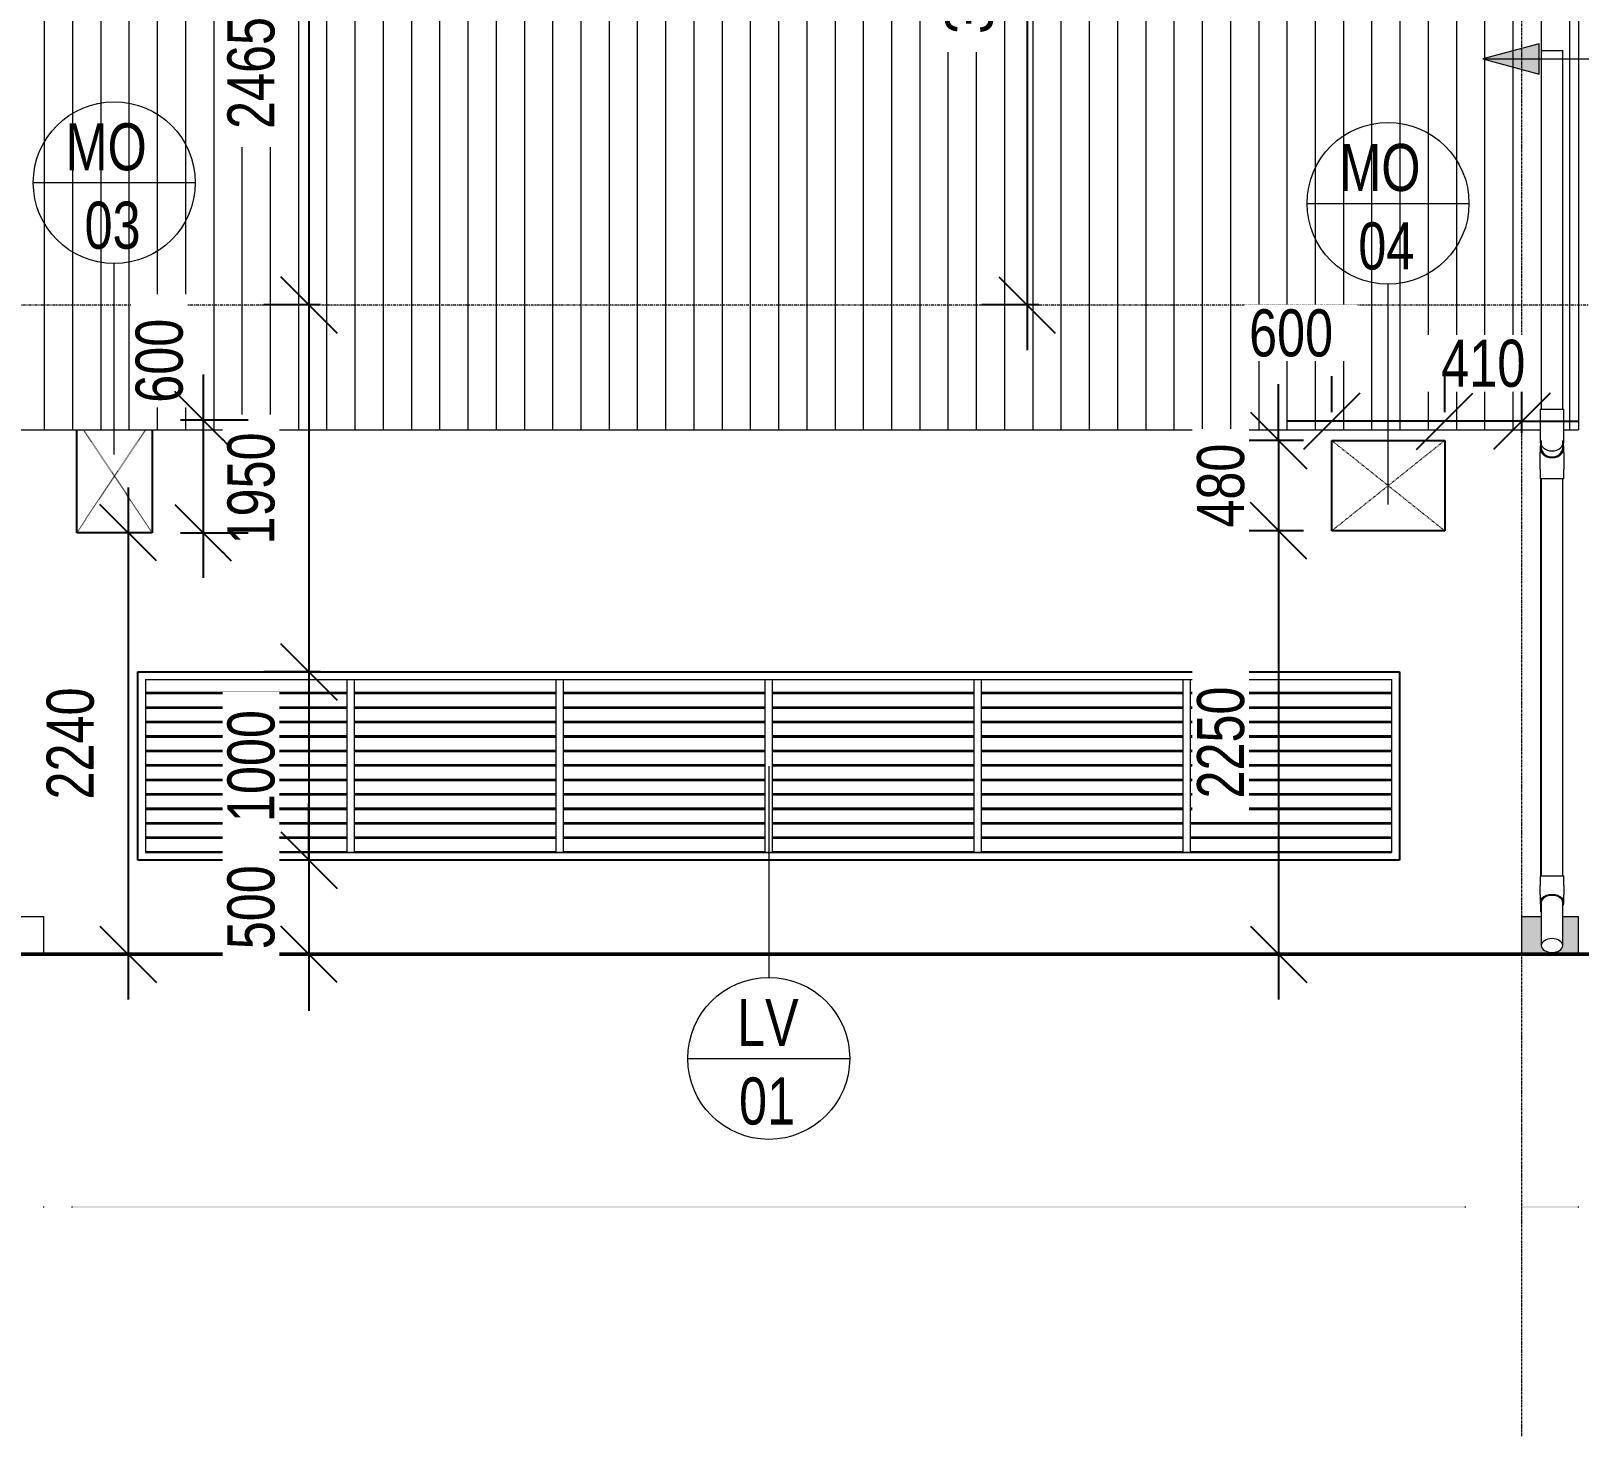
# Model space of a CAD drawing. Header units: millimetres. Extents: x -29259 to 87313, y -139821 to 46728.
# Drawn here: x 40130 to 48352, y -120273 to -112807 of the extents above; entities that cross this region are included whole.
import ezdxf

# ---------------------------------------------------------------- set-up
doc = ezdxf.new("R2010")
doc.units = ezdxf.units.MM
for name, pattern in [('Centre', [31.75, 6.35, -4.7625, 15.875, -4.7625]), ('Dash', [6.35, 3.175, -3.175]), ('Grid Line', [22.225, 12.7, -3.175, 3.175, -3.175])]:
    doc.linetypes.add(name, pattern=pattern)
for name, color, linetype, lineweight in [('A-ANNO-DIMS', 211, 'Continuous', 9), ('A-DETL-PATH', 215, 'Continuous', 50), ('A-FLOR-LEVL', 51, 'Continuous', 9), ('A-GLAZ', 151, 'Continuous', 9), ('A-GLAZ-HDLN', 1, 'Dash', 18), ('A-GLAZ-IDEN', 152, 'Continuous', 9), ('A-ROOF', 132, 'Continuous', 9), ('A-ROOF-PATT', 132, 'Continuous', 9), ('A-WALL', 113, 'Continuous', 18), ('G-ANNO-TEXT', 231, 'Continuous', 9), ('P-PIPE', 3, 'Continuous', 9), ('S-BEAM', 12, 'Continuous', 9), ('S-COLS', 52, 'Continuous', 18), ('S-GRID', 8, 'Continuous', 9)]:
    doc.layers.add(name, color=color, linetype=linetype, lineweight=lineweight)
doc.styles.add('Century Gothic_1', font='GOTHIC.TTF', dxfattribs={"width": 0.8, "height": 250})
doc.styles.add('Century Gothic_2', font='GOTHIC.TTF', dxfattribs={"width": 0.8, "height": 300})
doc.dimstyles.new('Diagonal_-_2_5mm_Century_Gothic', dxfattribs={"dimscale": 304.8, "dimtxt": 261.042067, "dimasz": 0.984252, "dimexe": 0.787402, "dimexo": 0.492126, "dimgap": 0.574147, "dimtad": 1, "dimdec": 0, "dimzin": 0, "dimdsep": 46, "dimtxsty": 'Century Gothic_1', "dimblk1": 'OBLIQUE', "dimblk2": 'OBLIQUE', "dimsah": 1, "dimcen": 0.09, "dimdle": 0.787402, "dimazin": 0, "dimtfac": 1, "dimtdec": 4, "dimtix": 1, "dimtmove": 0, "dimatfit": 3, "dimfxl": 1, "dimtvp": 1, "dimtfill": 1, "dimtolj": 1, "dimtzin": 0, "dimarcsym": 2})
doc.dimstyles.new('Diagonal_-_2_5mm_Century_Gothic_2', dxfattribs={"dimscale": 304.8, "dimtxt": 261.042067, "dimasz": 0.984252, "dimexe": 0.787402, "dimexo": 0.492126, "dimgap": 0.574147, "dimtad": 1, "dimdec": 0, "dimzin": 0, "dimdsep": 46, "dimtxsty": 'Century Gothic_1', "dimblk1": 'OBLIQUE', "dimblk2": 'OBLIQUE', "dimsah": 1, "dimcen": 0.09, "dimdle": 0.787402, "dimazin": 0, "dimtfac": 1, "dimtdec": 4, "dimtix": 1, "dimtmove": 2, "dimatfit": 3, "dimfxl": 1, "dimtvp": 1, "dimtfill": 1, "dimtolj": 1, "dimtzin": 0, "dimarcsym": 2})

# ---------------------------------------------------------------- blocks, each defined once
blk = doc.blocks.new('B Column - 607738-SOUTH FACADE')
at = {"layer": 'S-COLS', "color": 250, "lineweight": 9}
for p, q in [((14100, 2709.1), (14100, 2712.5)), ((14100, 417.5), (14100, 2525.4)), ((14100, 241), (14100, 263.3)), ((14102.8, 241), (14100, 241))]:
    blk.add_line(p, q, dxfattribs=at)
blk = doc.blocks.new('Roaster Building_ST_RVT2022_detached_rvt-2-SOUTH FACADE')
at = {"layer": 'S-COLS', "color": 250, "lineweight": 9}
for p, q in [((5850, 200), (6150, 200)), ((6150, 0), (6150, 200)), ((14000, 200), (14102.8, 200)), ((14000, 0), (14000, 200)), ((14217.1, 200), (14300, 200)), ((14300, 0), (14300, 200)), ((6150, -1345.6), (6150, -1340)), ((6300, -1345.6), (6300, -1340)), ((13700, -1345.6), (13700, -1340)), ((14000, -1345.6), (14000, -1340)), ((14300, -1345.6), (14300, -1340))]:
    blk.add_line(p, q, dxfattribs=at)
blk.add_blockref('B Column - 607738-SOUTH FACADE', (0, 0), dxfattribs=at)
blk = doc.blocks.new('B Column - 607738-V43-SOUTH FACADE')
at = {"layer": 'S-COLS'}
h = blk.add_hatch(color=90, dxfattribs=at)
h.paths.add_polyline_path([(14102.8, 225), (14102.8, 258.8), (14100, 262), (14100, 225)])
h.paths.add_polyline_path([(14102.8, 417.5), (14102.8, 2525.4), (14100, 2525.4), (14100, 417.5)])
h.paths.add_polyline_path([(14100, 2709.1), (14100.8, 2710.8), (14100, 2712.5)])
at = {"layer": 'S-COLS', "color": 254}
for p, q in [((14100, 2709.1), (14100, 2712.5)), ((14100, 417.5), (14100, 2525.4)), ((14100, 225), (14100, 263.3)), ((14102.8, 225), (14100, 225))]:
    blk.add_line(p, q, dxfattribs=at)
blk = doc.blocks.new('Roaster Building_ST_RVT2022 _SST__rvt-2-SOUTH FACADE')
at = {"layer": 'S-BEAM', "lineweight": 5}
blk.add_hatch(color=10, dxfattribs=at).paths.add_polyline_path([(13497.1, -1345.6), (13700, -1345.6), (13700, -1340), (6300, -1340), (6300, -1345.6), (13258, -1345.6)])
at = {"layer": 'S-COLS', "lineweight": 5}
h = blk.add_hatch(color=10, dxfattribs=at)
h.paths.add_polyline_path([(14000, -1345.6), (14300, -1345.6), (14300, -1340), (14000, -1340)])
h.paths.add_polyline_path([(14000, 0), (14300, 0), (14300, 200), (14217.1, 200), (14217.1, 46.2), (14215.2, 36.7), (14209.5, 27.8), (14200.4, 20.2), (14188.6, 14.4), (14174.8, 10.7), (14160, 9.5), (14140.3, 12), (14131.4, 14.4), (14119.6, 20.2), (14110.5, 27.8), (14104.8, 36.7), (14102.8, 46.2), (14102.8, 200), (14000, 200), (14000, 12)])
at = {"layer": 'S-COLS', "color": 254}
for p, q in [((14000, 200), (14102.8, 200)), ((14000, 0), (14000, 200)), ((14217.1, 200), (14300, 200)), ((14300, 0), (14300, 200)), ((14000, -1345.6), (14000, -1340)), ((14300, -1345.6), (14300, -1340))]:
    blk.add_line(p, q, dxfattribs=at)
at = {"layer": 'S-COLS', "color": 250, "lineweight": 9}
blk.add_line((13700, -1345.6), (13700, -1340), dxfattribs=at)
blk.add_blockref('B Column - 607738-V43-SOUTH FACADE', (0, 0), dxfattribs=at)
blk = doc.blocks.new('Roofs 1 - Roofs 1-615606-SOUTH FACADE')
at = {"layer": 'A-ROOF-PATT'}
h = blk.add_hatch(dxfattribs=at)
h.set_pattern_fill('FP_5', color=256, style=0, pattern_type=2)
h.set_pattern_definition([(90, (2.25, 5210.76), (-150, 9e-15), [])])
h.paths.add_polyline_path([(-300, 2786.2), (-63.3, 2786.2), (-63.5, 2896.2), (-57.1, 2896.2), (-57.1, 4802.3), (57.2, 4802.3), (57.2, 2896.2), (63.5, 2896.2), (63.3, 2786.2), (14096.7, 2786.2), (14096.5, 2896.2), (14102.8, 2896.2), (14102.8, 4802.3), (14217.1, 4802.3), (14217.1, 2896.2), (14223.5, 2896.2), (14223.3, 2786.2), (14300, 2786.2), (14300, 4974), (-300, 4974), (-300, 2878.2)])
at = {"layer": 'A-ROOF'}
for p, q in [((14300, 4974), (14300, 2786.2)), ((63.3, 2786.2), (14096.7, 2786.2)), ((14223.3, 2786.2), (14300, 2786.2))]:
    blk.add_line(p, q, dxfattribs=at)
blk = doc.blocks.new('M_Elbow - PVC - Sch 40 - Standard-772241-SOUTH FACADE')
at = {"layer": 'P-PIPE'}
for p, q in [((14096.5, 2896.2), (14096.5, 2843.8)), ((14096.5, 2896.2), (14160, 2896.2)), ((14160, 2896.2), (14223.5, 2896.2)), ((14223.5, 2843.8), (14223.5, 2896.2)), ((14096.5, 2755.7), (14096.5, 2729.5)), ((14223.5, 2729.5), (14223.5, 2755.7))]:
    blk.add_line(p, q, dxfattribs=at)
at = {"layer": 'P-PIPE', "flags": 128}
for points in [[(14096.5, 2843.8), (14096.5, 2839.7), (14096.5, 2835.6), (14096.5, 2831.6), (14096.5, 2827.6), (14096.5, 2823.6), (14096.5, 2819.6), (14096.5, 2815.7), (14096.5, 2811.8), (14096.5, 2807.9), (14096.5, 2804.2), (14096.5, 2800.4), (14096.5, 2796.8), (14096.5, 2793.2), (14096.5, 2789.7), (14096.5, 2786.3), (14096.5, 2783), (14096.5, 2779.8), (14096.5, 2776.7), (14096.5, 2773.7), (14096.5, 2770.8), (14096.5, 2768), (14096.5, 2765.4), (14096.5, 2762.8), (14096.5, 2760.4), (14096.5, 2758.2), (14096.5, 2756), (14096.5, 2755.7)], [(14223.5, 2755.7), (14223.5, 2757.8), (14223.5, 2760), (14223.5, 2762.4), (14223.5, 2764.9), (14223.5, 2767.5), (14223.5, 2770.3), (14223.5, 2773.2), (14223.5, 2776.1), (14223.5, 2779.2), (14223.5, 2782.4), (14223.5, 2785.7), (14223.5, 2789.1), (14223.5, 2792.6), (14223.5, 2796.1), (14223.5, 2799.8), (14223.5, 2803.5), (14223.5, 2807.3), (14223.5, 2811.1), (14223.5, 2815), (14223.5, 2818.9), (14223.5, 2822.8), (14223.5, 2826.8), (14223.5, 2830.9), (14223.5, 2834.9), (14223.5, 2839), (14223.5, 2843), (14223.5, 2843.8)]]:
    blk.add_lwpolyline(points, dxfattribs=at)
at = {"layer": 'P-PIPE'}
for start_param, end_param in [(3.141593, 4.712389), (4.712389, 6.283185)]:
    blk.add_ellipse((14160, 2729.5), major_axis=(63.5, 0), ratio=0.866025, start_param=start_param, end_param=end_param, dxfattribs=at)
blk = doc.blocks.new('M_Elbow - PVC - Sch 40 - Standard-V31-SOUTH FACADE')
at = {"layer": 'P-PIPE'}
for p, q in [((14096.5, 2692.1), (14096.5, 2665.9)), ((14223.5, 2665.9), (14223.5, 2692.1)), ((14096.5, 2577.8), (14096.5, 2525.4)), ((14223.5, 2525.4), (14223.5, 2577.8)), ((14160, 2525.4), (14096.5, 2525.4)), ((14223.5, 2525.4), (14160, 2525.4))]:
    blk.add_line(p, q, dxfattribs=at)
at = {"layer": 'P-PIPE', "flags": 128}
for points in [[(14096.5, 2577.8), (14096.5, 2581.8), (14096.5, 2585.9), (14096.5, 2589.9), (14096.5, 2594), (14096.5, 2598), (14096.5, 2601.9), (14096.5, 2605.9), (14096.5, 2609.8), (14096.5, 2613.6), (14096.5, 2617.4), (14096.5, 2621.1), (14096.5, 2624.7), (14096.5, 2628.3), (14096.5, 2631.8), (14096.5, 2635.2), (14096.5, 2638.5), (14096.5, 2641.7), (14096.5, 2644.8), (14096.5, 2647.8), (14096.5, 2650.7), (14096.5, 2653.5), (14096.5, 2656.2), (14096.5, 2658.7), (14096.5, 2661.1), (14096.5, 2663.4), (14096.5, 2665.5), (14096.5, 2665.9)], [(14223.5, 2665.9), (14223.5, 2663.7), (14223.5, 2661.5), (14223.5, 2659.1), (14223.5, 2656.6), (14223.5, 2654), (14223.5, 2651.2), (14223.5, 2648.4), (14223.5, 2645.4), (14223.5, 2642.3), (14223.5, 2639.1), (14223.5, 2635.8), (14223.5, 2632.4), (14223.5, 2628.9), (14223.5, 2625.4), (14223.5, 2621.8), (14223.5, 2618), (14223.5, 2614.3), (14223.5, 2610.5), (14223.5, 2606.6), (14223.5, 2602.7), (14223.5, 2598.7), (14223.5, 2594.7), (14223.5, 2590.7), (14223.5, 2586.6), (14223.5, 2582.6), (14223.5, 2578.5), (14223.5, 2577.8)]]:
    blk.add_lwpolyline(points, dxfattribs=at)
at = {"layer": 'P-PIPE'}
for start_param, end_param in [(2.791384, 4.712389), (4.712389, 6.633394)]:
    blk.add_ellipse((14160, 2692.1), major_axis=(63.5, 0), ratio=0.866025, start_param=start_param, end_param=end_param, dxfattribs=at)
blk = doc.blocks.new('M_Elbow - PVC - Sch 40 - Standard-772258-SOUTH FACADE')
at = {"layer": 'P-PIPE'}
for p, q in [((14096.5, 417.5), (14096.5, 365.1)), ((14096.5, 417.5), (14160, 417.5)), ((14160, 417.5), (14223.5, 417.5)), ((14223.5, 365.1), (14223.5, 417.5)), ((14096.5, 316), (14096.5, 275.9)), ((14223.5, 275.9), (14223.5, 316))]:
    blk.add_line(p, q, dxfattribs=at)
at = {"layer": 'P-PIPE', "flags": 128}
for points in [[(14096.5, 316), (14096.5, 318.4), (14096.5, 320.9), (14096.5, 323.4), (14096.5, 326), (14096.5, 328.6), (14096.5, 331.3), (14096.5, 334.1), (14096.5, 336.9), (14096.5, 339.8), (14096.5, 342.7), (14096.5, 345.6), (14096.5, 348.6), (14096.5, 351.5), (14096.5, 354.6), (14096.5, 357.6), (14096.5, 360.6), (14096.5, 363.7), (14096.5, 365.1)], [(14223.5, 365.1), (14223.5, 362), (14223.5, 359), (14223.5, 355.9), (14223.5, 352.9), (14223.5, 349.9), (14223.5, 346.9), (14223.5, 344), (14223.5, 341.1), (14223.5, 338.2), (14223.5, 335.4), (14223.5, 332.6), (14223.5, 329.8), (14223.5, 327.2), (14223.5, 324.5), (14223.5, 322), (14223.5, 319.5), (14223.5, 317.1), (14223.5, 316)]]:
    blk.add_lwpolyline(points, dxfattribs=at)
at = {"layer": 'P-PIPE'}
for start_param, end_param in [(1.570796, 3.576157), (5.84862, 7.853982)]:
    blk.add_ellipse((14160, 275.9), major_axis=(63.5, 0), ratio=0.642788, start_param=start_param, end_param=end_param, dxfattribs=at)
blk = doc.blocks.new('LTTS_Louver_6700x1000 mm - LTTS_Louver_6700x1000 mm-980716-SOUTH FACADE')
at = {"layer": 'A-GLAZ'}
for p, q in [((6690, 1460), (6690, 540)), ((6690, 1460), (13310, 1460)), ((7760, 1460), (7800, 1460)), ((7760, 1460), (7760, 540)), ((7800, 540), (7800, 1460)), ((8870, 1460), (8910, 1460)), ((8870, 1460), (8870, 540)), ((8910, 540), (8910, 1460)), ((9980, 1460), (10020, 1460)), ((9980, 1460), (9980, 540)), ((10020, 540), (10020, 1460)), ((11090, 1460), (11130, 1460)), ((11090, 1460), (11090, 540)), ((11130, 540), (11130, 1460)), ((12200, 1460), (12240, 1460)), ((12200, 1460), (12200, 540)), ((12240, 540), (12240, 1460)), ((13310, 540), (13310, 1460)), ((7760, 1390.7), (6690, 1390.7)), ((7760, 1385.7), (6690, 1385.7)), ((7760, 1383.1), (6690, 1383.1)), ((8870, 1390.7), (7800, 1390.7)), ((8870, 1385.7), (7800, 1385.7)), ((8870, 1383.1), (7800, 1383.1)), ((9980, 1390.7), (8910, 1390.7)), ((9980, 1385.7), (8910, 1385.7)), ((9980, 1383.1), (8910, 1383.1)), ((11090, 1390.7), (10020, 1390.7)), ((11090, 1385.7), (10020, 1385.7)), ((11090, 1383.1), (10020, 1383.1)), ((12200, 1390.7), (11130, 1390.7)), ((12200, 1385.7), (11130, 1385.7)), ((12200, 1383.1), (11130, 1383.1)), ((13310, 1390.7), (12240, 1390.7)), ((13310, 1385.7), (12240, 1385.7)), ((13310, 1383.1), (12240, 1383.1)), ((7760, 1313.8), (6690, 1313.8)), ((7760, 1308.8), (6690, 1308.8)), ((7760, 1306.2), (6690, 1306.2)), ((7760, 1237), (6690, 1237)), ((8870, 1313.8), (7800, 1313.8)), ((8870, 1308.8), (7800, 1308.8)), ((8870, 1306.2), (7800, 1306.2)), ((8870, 1237), (7800, 1237)), ((9980, 1313.8), (8910, 1313.8)), ((9980, 1308.8), (8910, 1308.8)), ((9980, 1306.2), (8910, 1306.2)), ((9980, 1237), (8910, 1237)), ((11090, 1313.8), (10020, 1313.8)), ((11090, 1308.8), (10020, 1308.8)), ((11090, 1306.2), (10020, 1306.2)), ((11090, 1237), (10020, 1237)), ((12200, 1313.8), (11130, 1313.8)), ((12200, 1308.8), (11130, 1308.8)), ((12200, 1306.2), (11130, 1306.2)), ((12200, 1237), (11130, 1237)), ((13310, 1313.8), (12240, 1313.8)), ((13310, 1308.8), (12240, 1308.8)), ((13310, 1306.2), (12240, 1306.2)), ((13310, 1237), (12240, 1237)), ((7760, 1232), (6690, 1232)), ((7760, 1229.3), (6690, 1229.3)), ((7760, 1160.1), (6690, 1160.1)), ((7760, 1155.1), (6690, 1155.1)), ((7760, 1152.5), (6690, 1152.5)), ((8870, 1232), (7800, 1232)), ((8870, 1229.3), (7800, 1229.3)), ((8870, 1160.1), (7800, 1160.1)), ((8870, 1155.1), (7800, 1155.1)), ((8870, 1152.5), (7800, 1152.5)), ((9980, 1232), (8910, 1232)), ((9980, 1229.3), (8910, 1229.3)), ((9980, 1160.1), (8910, 1160.1)), ((9980, 1155.1), (8910, 1155.1)), ((9980, 1152.5), (8910, 1152.5)), ((11090, 1232), (10020, 1232)), ((11090, 1229.3), (10020, 1229.3)), ((11090, 1160.1), (10020, 1160.1)), ((11090, 1155.1), (10020, 1155.1)), ((11090, 1152.5), (10020, 1152.5)), ((12200, 1232), (11130, 1232)), ((12200, 1229.3), (11130, 1229.3)), ((12200, 1160.1), (11130, 1160.1)), ((12200, 1155.1), (11130, 1155.1)), ((12200, 1152.5), (11130, 1152.5)), ((13310, 1232), (12240, 1232)), ((13310, 1229.3), (12240, 1229.3)), ((13310, 1160.1), (12240, 1160.1)), ((13310, 1155.1), (12240, 1155.1)), ((13310, 1152.5), (12240, 1152.5)), ((7760, 1083.2), (6690, 1083.2)), ((7760, 1078.2), (6690, 1078.2)), ((7760, 1075.6), (6690, 1075.6)), ((8870, 1083.2), (7800, 1083.2)), ((8870, 1078.2), (7800, 1078.2)), ((8870, 1075.6), (7800, 1075.6)), ((9980, 1083.2), (8910, 1083.2)), ((9980, 1078.2), (8910, 1078.2)), ((9980, 1075.6), (8910, 1075.6)), ((11090, 1083.2), (10020, 1083.2)), ((11090, 1078.2), (10020, 1078.2)), ((11090, 1075.6), (10020, 1075.6)), ((12200, 1083.2), (11130, 1083.2)), ((12200, 1078.2), (11130, 1078.2)), ((12200, 1075.6), (11130, 1075.6)), ((13310, 1083.2), (12240, 1083.2)), ((13310, 1078.2), (12240, 1078.2)), ((13310, 1075.6), (12240, 1075.6)), ((7760, 1006.3), (6690, 1006.3)), ((7760, 1001.3), (6690, 1001.3)), ((7760, 998.7), (6690, 998.7)), ((8870, 1006.3), (7800, 1006.3)), ((8870, 1001.3), (7800, 1001.3)), ((8870, 998.7), (7800, 998.7)), ((9980, 1006.3), (8910, 1006.3)), ((9980, 1001.3), (8910, 1001.3)), ((9980, 998.7), (8910, 998.7)), ((11090, 1006.3), (10020, 1006.3)), ((11090, 1001.3), (10020, 1001.3)), ((11090, 998.7), (10020, 998.7)), ((12200, 1006.3), (11130, 1006.3)), ((12200, 1001.3), (11130, 1001.3)), ((12200, 998.7), (11130, 998.7)), ((13310, 1006.3), (12240, 1006.3)), ((13310, 1001.3), (12240, 1001.3)), ((13310, 998.7), (12240, 998.7)), ((7760, 929.4), (6690, 929.4)), ((7760, 924.4), (6690, 924.4)), ((7760, 921.8), (6690, 921.8)), ((8870, 929.4), (7800, 929.4)), ((8870, 924.4), (7800, 924.4)), ((8870, 921.8), (7800, 921.8)), ((9980, 929.4), (8910, 929.4)), ((9980, 924.4), (8910, 924.4)), ((9980, 921.8), (8910, 921.8)), ((11090, 929.4), (10020, 929.4)), ((11090, 924.4), (10020, 924.4)), ((11090, 921.8), (10020, 921.8)), ((12200, 929.4), (11130, 929.4)), ((12200, 924.4), (11130, 924.4)), ((12200, 921.8), (11130, 921.8)), ((13310, 929.4), (12240, 929.4)), ((13310, 924.4), (12240, 924.4)), ((13310, 921.8), (12240, 921.8)), ((7760, 852.5), (6690, 852.5)), ((7760, 847.5), (6690, 847.5)), ((7760, 844.9), (6690, 844.9)), ((8870, 852.5), (7800, 852.5)), ((8870, 847.5), (7800, 847.5)), ((8870, 844.9), (7800, 844.9)), ((9980, 852.5), (8910, 852.5)), ((9980, 847.5), (8910, 847.5)), ((9980, 844.9), (8910, 844.9)), ((11090, 852.5), (10020, 852.5)), ((11090, 847.5), (10020, 847.5)), ((11090, 844.9), (10020, 844.9)), ((12200, 852.5), (11130, 852.5)), ((12200, 847.5), (11130, 847.5)), ((12200, 844.9), (11130, 844.9)), ((13310, 852.5), (12240, 852.5)), ((13310, 847.5), (12240, 847.5)), ((13310, 844.9), (12240, 844.9)), ((7760, 775.7), (6690, 775.7)), ((7760, 770.7), (6690, 770.7)), ((7760, 768), (6690, 768)), ((8870, 775.7), (7800, 775.7)), ((8870, 770.7), (7800, 770.7)), ((8870, 768), (7800, 768)), ((9980, 775.7), (8910, 775.7)), ((9980, 770.7), (8910, 770.7)), ((9980, 768), (8910, 768)), ((11090, 775.7), (10020, 775.7)), ((11090, 770.7), (10020, 770.7)), ((11090, 768), (10020, 768)), ((12200, 775.7), (11130, 775.7)), ((12200, 770.7), (11130, 770.7)), ((12200, 768), (11130, 768)), ((13310, 775.7), (12240, 775.7)), ((13310, 770.7), (12240, 770.7)), ((13310, 768), (12240, 768)), ((7760, 698.8), (6690, 698.8)), ((7760, 693.8), (6690, 693.8)), ((7760, 691.2), (6690, 691.2)), ((8870, 698.8), (7800, 698.8)), ((8870, 693.8), (7800, 693.8)), ((8870, 691.2), (7800, 691.2)), ((9980, 698.8), (8910, 698.8)), ((9980, 693.8), (8910, 693.8)), ((9980, 691.2), (8910, 691.2)), ((11090, 698.8), (10020, 698.8)), ((11090, 693.8), (10020, 693.8)), ((11090, 691.2), (10020, 691.2)), ((12200, 698.8), (11130, 698.8)), ((12200, 693.8), (11130, 693.8)), ((12200, 691.2), (11130, 691.2)), ((13310, 698.8), (12240, 698.8)), ((13310, 693.8), (12240, 693.8)), ((13310, 691.2), (12240, 691.2)), ((7760, 621.9), (6690, 621.9)), ((7760, 616.9), (6690, 616.9)), ((7760, 614.3), (6690, 614.3)), ((8870, 621.9), (7800, 621.9)), ((8870, 616.9), (7800, 616.9)), ((8870, 614.3), (7800, 614.3)), ((9980, 621.9), (8910, 621.9)), ((9980, 616.9), (8910, 616.9)), ((9980, 614.3), (8910, 614.3)), ((11090, 621.9), (10020, 621.9)), ((11090, 616.9), (10020, 616.9)), ((11090, 614.3), (10020, 614.3)), ((12200, 621.9), (11130, 621.9)), ((12200, 616.9), (11130, 616.9)), ((12200, 614.3), (11130, 614.3)), ((13310, 621.9), (12240, 621.9)), ((13310, 616.9), (12240, 616.9)), ((13310, 614.3), (12240, 614.3)), ((7760, 545), (6690, 545)), ((6690, 540), (13310, 540)), ((7800, 540), (7760, 540)), ((8870, 545), (7800, 545)), ((8910, 540), (8870, 540)), ((9980, 545), (8910, 545)), ((10020, 540), (9980, 540)), ((11090, 545), (10020, 545)), ((11130, 540), (11090, 540)), ((12200, 545), (11130, 545)), ((12240, 540), (12200, 540)), ((13310, 545), (12240, 545))]:
    blk.add_line(p, q, dxfattribs=at)
blk = doc.blocks.new('MECH CUTOUT - MECH WALL CUTOUT SIZE 600 X 400-890453-SOUTH FACADE')
at = {"layer": 'A-GLAZ-HDLN'}
for p, q in [((6689.1, 2786.2), (6325, 2240)), ((6360.9, 2786.2), (6725, 2240))]:
    blk.add_line(p, q, dxfattribs=at)
blk = doc.blocks.new('MECH CUTOUT - MECH WALL CUTOUT SIZE 600 X 480-891557-SOUTH FACADE')
at = {"layer": 'A-GLAZ-HDLN'}
for p, q in [((12990, 2730), (13590, 2250)), ((13590, 2730), (12990, 2250))]:
    blk.add_line(p, q, dxfattribs=at)
blk = doc.blocks.new('_Oblique')
at = {"color": 0, "linetype": 'ByBlock', "lineweight": -2}
blk.add_line((-0.5, -0.5), (0.5, 0.5), dxfattribs=at)
blk = doc.blocks.new('*D1168')
at = {"layer": 'A-ANNO-DIMS', "color": 0, "lineweight": -2, "transparency": 16777216}
for p, q in [((41606.5, -111558.4), (41606.5, -114503.4)), ((41668.6, -111798.4), (41366.5, -111798.4)), ((41668.6, -114263.4), (41366.5, -114263.4))]:
    blk.add_line(p, q, dxfattribs=at)
at = {"layer": 'Defpoints', "color": 0, "transparency": 16777216}
for p in [(41818.6, -111798.4), (41606.5, -114263.4), (41818.6, -114263.4)]:
    blk.add_point(p, dxfattribs=at)
at = {"layer": 'A-ANNO-DIMS', "color": 0, "lineweight": -2, "transparency": 16777216, "xscale": 299.9999999999999, "yscale": 299.9999999999999, "zscale": 299.9999999999999}
for p, rotation in [((41606.5, -111798.4), 90), ((41606.5, -114263.4), 270)]:
    blk.add_blockref('_Oblique', p, dxfattribs=dict(at, rotation=rotation))
at = {"layer": 'A-ANNO-DIMS', "color": 0, "transparency": 16777216, "insert": (41300.2, -113030.9), "char_height": 250, "width": 735.89, "attachment_point": 5, "rotation": 90, "style": 'Century Gothic_1', "bg_fill": 3, "box_fill_scale": 1.1, "bg_fill_color": 256, "bg_fill_true_color": 13158600, "bg_fill_transparency": 0}
blk.add_mtext('\\A1;2465', dxfattribs=at)
blk = doc.blocks.new('*D1169')
at = {"layer": 'A-ANNO-DIMS', "color": 0, "lineweight": -2, "transparency": 16777216}
for p, q in [((41606.5, -114023.4), (41606.5, -116453.4)), ((41668.6, -114263.4), (41366.5, -114263.4)), ((41668.6, -116213.4), (41366.5, -116213.4))]:
    blk.add_line(p, q, dxfattribs=at)
at = {"layer": 'Defpoints', "color": 0, "transparency": 16777216}
for p in [(41818.6, -114263.4), (41606.5, -116213.4), (41818.6, -116213.4)]:
    blk.add_point(p, dxfattribs=at)
at = {"layer": 'A-ANNO-DIMS', "color": 0, "lineweight": -2, "transparency": 16777216, "xscale": 299.9999999999999, "yscale": 299.9999999999999, "zscale": 299.9999999999999}
for p, rotation in [((41606.5, -114263.4), 90), ((41606.5, -116213.4), 270)]:
    blk.add_blockref('_Oblique', p, dxfattribs=dict(at, rotation=rotation))
at = {"layer": 'A-ANNO-DIMS', "color": 0, "transparency": 16777216, "insert": (41300.2, -115238.4), "char_height": 250, "width": 735.89, "attachment_point": 5, "rotation": 90, "style": 'Century Gothic_1', "bg_fill": 3, "box_fill_scale": 1.1, "bg_fill_color": 256, "bg_fill_true_color": 13158600, "bg_fill_transparency": 0}
blk.add_mtext('\\A1;1950', dxfattribs=at)
blk = doc.blocks.new('*D1170')
at = {"layer": 'A-ANNO-DIMS', "color": 0, "lineweight": -2, "transparency": 16777216}
for p, q in [((41606.5, -115973.4), (41606.5, -117453.4)), ((41668.6, -116213.4), (41366.5, -116213.4)), ((41668.6, -117213.4), (41366.5, -117213.4))]:
    blk.add_line(p, q, dxfattribs=at)
at = {"layer": 'Defpoints', "color": 0, "transparency": 16777216}
for p in [(41818.6, -116213.4), (41606.5, -117213.4), (41818.6, -117213.4)]:
    blk.add_point(p, dxfattribs=at)
at = {"layer": 'A-ANNO-DIMS', "color": 0, "lineweight": -2, "transparency": 16777216, "xscale": 299.9999999999999, "yscale": 299.9999999999999, "zscale": 299.9999999999999}
for p, rotation in [((41606.5, -116213.4), 90), ((41606.5, -117213.4), 270)]:
    blk.add_blockref('_Oblique', p, dxfattribs=dict(at, rotation=rotation))
at = {"layer": 'A-ANNO-DIMS', "color": 0, "transparency": 16777216, "insert": (41300.2, -116713.4), "char_height": 250, "width": 735.89, "attachment_point": 5, "rotation": 90, "style": 'Century Gothic_1', "bg_fill": 3, "box_fill_scale": 1.1, "bg_fill_color": 256, "bg_fill_true_color": 13158600, "bg_fill_transparency": 0}
blk.add_mtext('\\A1;1000', dxfattribs=at)
blk = doc.blocks.new('*D1171')
at = {"layer": 'A-ANNO-DIMS', "color": 0, "lineweight": -2, "transparency": 16777216}
for p, q in [((41606.5, -117213.4), (41606.5, -116913.4)), ((41668.6, -117213.4), (41366.5, -117213.4)), ((41606.5, -117213.4), (41606.5, -117713.4)), ((41668.6, -117713.4), (41366.5, -117713.4)), ((41606.5, -117713.4), (41606.5, -118013.4))]:
    blk.add_line(p, q, dxfattribs=at)
at = {"layer": 'Defpoints', "color": 0, "transparency": 16777216}
for p in [(41818.6, -117213.4), (41606.5, -117713.4), (41818.6, -117713.4)]:
    blk.add_point(p, dxfattribs=at)
at = {"layer": 'A-ANNO-DIMS', "color": 0, "lineweight": -2, "transparency": 16777216, "xscale": 299.9999999999999, "yscale": 299.9999999999999, "zscale": 299.9999999999999}
for p, rotation in [((41606.5, -117213.4), 270), ((41606.5, -117713.4), 90)]:
    blk.add_blockref('_Oblique', p, dxfattribs=dict(at, rotation=rotation))
at = {"layer": 'A-ANNO-DIMS', "color": 0, "transparency": 16777216, "insert": (41300.2, -117463.4), "char_height": 250, "width": 551.918, "attachment_point": 5, "rotation": 90, "style": 'Century Gothic_1', "bg_fill": 3, "box_fill_scale": 1.1, "bg_fill_color": 256, "bg_fill_true_color": 13158600, "bg_fill_transparency": 0}
blk.add_mtext('\\A1;500', dxfattribs=at)
blk = doc.blocks.new('*D1177')
at = {"layer": 'A-ANNO-DIMS', "color": 0, "lineweight": -2, "transparency": 16777216}
for p, q in [((40646.5, -115233.4), (40646.5, -117953.4)), ((40708.6, -115473.4), (40406.5, -115473.4)), ((40708.6, -117713.4), (40406.5, -117713.4))]:
    blk.add_line(p, q, dxfattribs=at)
at = {"layer": 'Defpoints', "color": 0, "transparency": 16777216}
for p in [(40858.6, -115473.4), (40646.5, -117713.4), (40858.6, -117713.4)]:
    blk.add_point(p, dxfattribs=at)
at = {"layer": 'A-ANNO-DIMS', "color": 0, "lineweight": -2, "transparency": 16777216, "xscale": 299.9999999999999, "yscale": 299.9999999999999, "zscale": 299.9999999999999}
for p, rotation in [((40646.5, -115473.4), 90), ((40646.5, -117713.4), 270)]:
    blk.add_blockref('_Oblique', p, dxfattribs=dict(at, rotation=rotation))
at = {"layer": 'A-ANNO-DIMS', "color": 0, "transparency": 16777216, "insert": (40340.2, -116593.4), "char_height": 250, "width": 735.89, "attachment_point": 5, "rotation": 90, "style": 'Century Gothic_1', "bg_fill": 3, "box_fill_scale": 1.1, "bg_fill_color": 256, "bg_fill_true_color": 13158600, "bg_fill_transparency": 0}
blk.add_mtext('\\A1;2240', dxfattribs=at)
blk = doc.blocks.new('*D1178')
at = {"layer": 'A-ANNO-DIMS', "color": 0, "lineweight": -2, "transparency": 16777216}
for p, q in [((41044, -114633.4), (41044, -115713.4)), ((40923.6, -114873.4), (41284, -114873.4)), ((40923.6, -115473.4), (41284, -115473.4))]:
    blk.add_line(p, q, dxfattribs=at)
at = {"layer": 'Defpoints', "color": 0, "transparency": 16777216}
for p in [(40773.6, -114873.4), (40773.6, -115473.4), (41044, -115473.4)]:
    blk.add_point(p, dxfattribs=at)
at = {"layer": 'A-ANNO-DIMS', "color": 0, "lineweight": -2, "transparency": 16777216, "xscale": 299.9999999999999, "yscale": 299.9999999999999, "zscale": 299.9999999999999, "rotation": 270}
blk.add_blockref('_Oblique', (41044, -115473.4), dxfattribs=at)
at = {"layer": 'A-ANNO-DIMS', "color": 0, "transparency": 16777216, "insert": (40685.9, -114783), "char_height": 250, "width": 551.918, "attachment_point": 1, "rotation": 90, "line_spacing_factor": 0.984502, "style": 'Century Gothic_1', "bg_fill": 3, "box_fill_scale": 1.1, "bg_fill_color": 256, "bg_fill_true_color": 13158600, "bg_fill_transparency": 0}
blk.add_mtext('\\A1;600', dxfattribs=at)
at = {"layer": 'A-ANNO-DIMS', "color": 0, "lineweight": -2, "transparency": 16777216, "xscale": 299.9999999999999, "yscale": 299.9999999999999, "zscale": 299.9999999999999, "rotation": 90}
blk.add_blockref('_Oblique', (41044, -114873.4), dxfattribs=at)
blk = doc.blocks.new('*D1179')
at = {"layer": 'A-ANNO-DIMS', "color": 0, "lineweight": -2, "transparency": 16777216}
for p, q in [((46756.5, -115223.4), (46756.5, -117953.4)), ((46888.6, -115463.4), (46516.5, -115463.4)), ((46818.7, -117713.4), (46516.5, -117713.4))]:
    blk.add_line(p, q, dxfattribs=at)
at = {"layer": 'Defpoints', "color": 0, "transparency": 16777216}
for p in [(47038.6, -115463.4), (46756.5, -117713.4), (46968.7, -117713.4)]:
    blk.add_point(p, dxfattribs=at)
at = {"layer": 'A-ANNO-DIMS', "color": 0, "lineweight": -2, "transparency": 16777216, "xscale": 299.9999999999999, "yscale": 299.9999999999999, "zscale": 299.9999999999999}
for p, rotation in [((46756.5, -115463.4), 90), ((46756.5, -117713.4), 270)]:
    blk.add_blockref('_Oblique', p, dxfattribs=dict(at, rotation=rotation))
at = {"layer": 'A-ANNO-DIMS', "color": 0, "transparency": 16777216, "insert": (46450.2, -116588.4), "char_height": 250, "width": 735.89, "attachment_point": 5, "rotation": 90, "style": 'Century Gothic_1', "bg_fill": 3, "box_fill_scale": 1.1, "bg_fill_color": 256, "bg_fill_true_color": 13158600, "bg_fill_transparency": 0}
blk.add_mtext('\\A1;2250', dxfattribs=at)
blk = doc.blocks.new('*D1180')
at = {"layer": 'A-ANNO-DIMS', "color": 0, "lineweight": -2, "transparency": 16777216}
for p, q in [((46756.5, -114983.4), (46756.5, -114683.4)), ((46888.6, -114983.4), (46516.5, -114983.4)), ((46756.5, -114983.4), (46756.5, -115463.4)), ((46888.6, -115463.4), (46516.5, -115463.4)), ((46756.5, -115463.4), (46756.5, -115763.4))]:
    blk.add_line(p, q, dxfattribs=at)
at = {"layer": 'Defpoints', "color": 0, "transparency": 16777216}
for p in [(47038.6, -114983.4), (46756.5, -115463.4), (47038.6, -115463.4)]:
    blk.add_point(p, dxfattribs=at)
at = {"layer": 'A-ANNO-DIMS', "color": 0, "lineweight": -2, "transparency": 16777216, "xscale": 299.9999999999999, "yscale": 299.9999999999999, "zscale": 299.9999999999999}
for p, rotation in [((46756.5, -114983.4), 270), ((46756.5, -115463.4), 90)]:
    blk.add_blockref('_Oblique', p, dxfattribs=dict(at, rotation=rotation))
at = {"layer": 'A-ANNO-DIMS', "color": 0, "transparency": 16777216, "insert": (46450.2, -115223.4), "char_height": 250, "width": 551.918, "attachment_point": 5, "rotation": 90, "style": 'Century Gothic_1', "bg_fill": 3, "box_fill_scale": 1.1, "bg_fill_color": 256, "bg_fill_true_color": 13158600, "bg_fill_transparency": 0}
blk.add_mtext('\\A1;480', dxfattribs=at)
blk = doc.blocks.new('*D1182')
at = {"layer": 'A-ANNO-DIMS', "color": 0, "lineweight": -2, "transparency": 16777216}
for p, q in [((47638.6, -114833.4), (47638.6, -114641.4)), ((48048.6, -114943.5), (48048.6, -114641.4)), ((47638.6, -114881.4), (47338.6, -114881.4)), ((48048.6, -114881.4), (47638.6, -114881.4)), ((48048.6, -114881.4), (48348.6, -114881.4))]:
    blk.add_line(p, q, dxfattribs=at)
at = {"layer": 'Defpoints', "color": 0, "transparency": 16777216}
for p in [(47638.6, -114881.4), (47638.6, -114983.4), (48048.6, -115093.5)]:
    blk.add_point(p, dxfattribs=at)
at = {"layer": 'A-ANNO-DIMS', "color": 0, "lineweight": -2, "transparency": 16777216, "xscale": 299.9999999999999, "yscale": 299.9999999999999, "zscale": 299.9999999999999}
blk.add_blockref('_Oblique', (47638.6, -114881.4), dxfattribs=at)
at = {"layer": 'A-ANNO-DIMS', "color": 0, "lineweight": -2, "transparency": 16777216, "xscale": 299.9999999999999, "yscale": 299.9999999999999, "zscale": 299.9999999999999, "rotation": 180}
blk.add_blockref('_Oblique', (48048.6, -114881.4), dxfattribs=at)
at = {"layer": 'A-ANNO-DIMS', "color": 0, "transparency": 16777216, "insert": (47843.6, -114575.1), "char_height": 250, "width": 551.918, "attachment_point": 5, "style": 'Century Gothic_1', "bg_fill": 3, "box_fill_scale": 1.1, "bg_fill_color": 256, "bg_fill_true_color": 13158600, "bg_fill_transparency": 0}
blk.add_mtext('\\A1;410', dxfattribs=at)
blk = doc.blocks.new('*D1183')
at = {"layer": 'A-ANNO-DIMS', "color": 0, "lineweight": -2, "transparency": 16777216}
for p, q in [((47038.6, -114833.4), (47038.6, -114641.4)), ((47638.6, -114833.4), (47638.6, -114641.4)), ((47878.6, -114881.4), (46798.6, -114881.4))]:
    blk.add_line(p, q, dxfattribs=at)
at = {"layer": 'Defpoints', "color": 0, "transparency": 16777216}
for p in [(47038.6, -114881.4), (47038.6, -114983.4), (47638.6, -114983.4)]:
    blk.add_point(p, dxfattribs=at)
at = {"layer": 'A-ANNO-DIMS', "color": 0, "lineweight": -2, "transparency": 16777216, "xscale": 299.9999999999999, "yscale": 299.9999999999999, "zscale": 299.9999999999999, "rotation": 180}
blk.add_blockref('_Oblique', (47038.6, -114881.4), dxfattribs=at)
at = {"layer": 'A-ANNO-DIMS', "color": 0, "lineweight": -2, "transparency": 16777216, "xscale": 299.9999999999999, "yscale": 299.9999999999999, "zscale": 299.9999999999999}
blk.add_blockref('_Oblique', (47638.6, -114881.4), dxfattribs=at)
at = {"layer": 'A-ANNO-DIMS', "color": 0, "transparency": 16777216, "insert": (46599.8, -114286.7), "char_height": 250, "width": 551.918, "attachment_point": 1, "line_spacing_factor": 0.984502, "style": 'Century Gothic_1', "bg_fill": 3, "box_fill_scale": 1.1, "bg_fill_color": 256, "bg_fill_true_color": 13158600, "bg_fill_transparency": 0}
blk.add_mtext('\\A1;600', dxfattribs=at)
blk = doc.blocks.new('LTTS_A1_WINDOW TAG - LTTS_A1_WINDOW TAG-803410-SOUTH FACADE')
at = {"layer": 'A-GLAZ-IDEN'}
blk.add_line((12859, 3990), (13719, 3990), dxfattribs=at)
blk.add_circle((13289, 3990), 430, dxfattribs=at)
blk = doc.blocks.new('*D1206')
at = {"layer": 'A-ANNO-DIMS', "color": 0, "lineweight": -2, "transparency": 16777216}
for p, q in [((45420.5, -110548.4), (45420.5, -114503.4)), ((44718.6, -110788.4), (45660.5, -110788.4)), ((45482.6, -114263.4), (45180.5, -114263.4))]:
    blk.add_line(p, q, dxfattribs=at)
at = {"layer": 'Defpoints', "color": 0, "transparency": 16777216}
for p in [(44568.6, -110788.4), (45420.5, -114263.4), (45632.6, -114263.4)]:
    blk.add_point(p, dxfattribs=at)
at = {"layer": 'A-ANNO-DIMS', "color": 0, "lineweight": -2, "transparency": 16777216, "xscale": 299.9999999999999, "yscale": 299.9999999999999, "zscale": 299.9999999999999}
for p, rotation in [((45420.5, -110788.4), 90), ((45420.5, -114263.4), 270)]:
    blk.add_blockref('_Oblique', p, dxfattribs=dict(at, rotation=rotation))
at = {"layer": 'A-ANNO-DIMS', "color": 0, "transparency": 16777216, "insert": (45114.2, -112525.9), "char_height": 250, "width": 735.89, "attachment_point": 5, "rotation": 90, "style": 'Century Gothic_1', "bg_fill": 3, "box_fill_scale": 1.1, "bg_fill_color": 256, "bg_fill_true_color": 13158600, "bg_fill_transparency": 0}
blk.add_mtext('\\A1;3475', dxfattribs=at)

msp = doc.modelspace()

# ---------------------------------------------------------------- hatches: boundary and pattern name
at = {"layer": 'G-ANNO-TEXT'}
msp.add_hatch(color=250, dxfattribs=at).paths.add_polyline_path([(47840.7, -112955.9), (48140.7, -113036.3), (48140.7, -112875.5)])

# ---------------------------------------------------------------- linework, layer by layer
at = {"layer": 'A-DETL-PATH'}
msp.add_line((29221.2, -117713.4), (55885, -117713.4), dxfattribs=at)
at = {"layer": 'A-FLOR-LEVL', "linetype": 'Centre'}
for p, q in [((28961.8, -114263.4), (55885, -114263.4)), ((28961.8, -117713.4), (55885, -117713.4))]:
    msp.add_line(p, q, dxfattribs=at)
at = {"layer": 'A-GLAZ-IDEN'}
for p, q in [((40572.5, -115057.8), (40572.5, -114043.4)), ((44048.6, -116713.4), (44048.6, -117836.8))]:
    msp.add_line(p, q, dxfattribs=at)
at = {"layer": 'A-WALL', "color": 7, "lineweight": 25}
for p, q in [((40373.6, -115473.4), (40373.6, -114927.2)), ((40773.6, -114927.2), (40773.6, -115473.4)), ((47038.6, -115463.4), (47038.6, -114983.4)), ((47038.6, -114983.4), (47638.6, -114983.4)), ((47638.6, -114983.4), (47638.6, -115463.4)), ((40773.6, -115473.4), (40373.6, -115473.4)), ((47638.6, -115463.4), (47038.6, -115463.4)), ((40698.6, -117213.4), (40698.6, -116213.4)), ((40698.6, -116213.4), (47398.6, -116213.4)), ((47398.6, -116213.4), (47398.6, -117213.4)), ((47398.6, -117213.4), (40698.6, -117213.4))]:
    msp.add_line(p, q, dxfattribs=at)
at = {"layer": 'G-ANNO-TEXT', "color": 250}
for p, q in [((48140.7, -112875.5), (47840.7, -112955.9)), ((48140.7, -113036.3), (48140.7, -112875.5)), ((47840.7, -112955.9), (48140.7, -113036.3)), ((47840.7, -112955.9), (55756.8, -112955.9))]:
    msp.add_line(p, q, dxfattribs=at)
at = {"layer": 'P-PIPE'}
for p, q in [((48151.4, -112911.1), (48151.4, -114817.2)), ((48151.4, -112911.1), (48265.7, -112911.1)), ((48265.7, -114817.2), (48265.7, -112911.1)), ((48151.4, -114983.9), (48151.4, -115021.3)), ((48265.7, -115021.3), (48265.7, -114983.9)), ((48151.4, -115188), (48151.4, -117295.9)), ((48265.7, -117295.9), (48265.7, -115188)), ((48151.4, -117437.5), (48151.4, -117667.2)), ((48265.7, -117667.2), (48265.7, -117437.5))]:
    msp.add_line(p, q, dxfattribs=at)
for centre, major_axis, ratio, start_param, end_param in [((48208.6, -115021.3), (57.2, 0), 0.866025, 3.141593, 4.712389), ((48208.6, -115021.3), (57.2, 0), 0.866025, 4.712389, 6.283185), ((48208.6, -117437.5), (57.2, 0), 0.642788, 1.570796, 3.141593), ((48208.6, -117437.5), (57.2, 0), 0.642788, 0, 1.570796), ((48208.6, -117667.2), (-57.2, 0), 0.642788, 4.712389, 6.283185), ((48208.6, -117667.2), (-57.2, 0), 0.642788, 3.141593, 4.712389), ((48208.6, -117667.2), (57.2, 0), 0.642788, 3.141593, 4.712389), ((48208.6, -117667.2), (-57.2, 0), 0.642788, 1.570796, 3.141593)]:
    msp.add_ellipse(centre, major_axis=major_axis, ratio=ratio, start_param=start_param, end_param=end_param, dxfattribs=at)
at = {"layer": 'S-GRID', "linetype": 'Grid Line'}
msp.add_line((48048.6, -120273.2), (48048.6, -98428.8), dxfattribs=at)

# ---------------------------------------------------------------- block references
at = {"color": 10, "lineweight": 5}
for name in ['Roaster Building_ST_RVT2022 _SST__rvt-2-SOUTH FACADE', 'Roaster Building_ST_RVT2022_detached_rvt-2-SOUTH FACADE']:
    msp.add_blockref(name, (34048.6, -117713.4), dxfattribs=at)
at = {"layer": 'A-GLAZ'}
for name in ['MECH CUTOUT - MECH WALL CUTOUT SIZE 600 X 400-890453-SOUTH FACADE', 'MECH CUTOUT - MECH WALL CUTOUT SIZE 600 X 480-891557-SOUTH FACADE', 'LTTS_Louver_6700x1000 mm - LTTS_Louver_6700x1000 mm-980716-SOUTH FACADE']:
    msp.add_blockref(name, (34048.6, -117713.4), dxfattribs=at)
at = {"layer": 'A-GLAZ-IDEN'}
for p in [(27283.6, -117603.4), (34048.6, -117713.4), (30759.6, -122256.8)]:
    msp.add_blockref('LTTS_A1_WINDOW TAG - LTTS_A1_WINDOW TAG-803410-SOUTH FACADE', p, dxfattribs=at)
at = {"layer": 'A-ROOF'}
msp.add_blockref('Roofs 1 - Roofs 1-615606-SOUTH FACADE', (34048.6, -117713.4), dxfattribs=at)
at = {"layer": 'P-PIPE'}
for name in ['M_Elbow - PVC - Sch 40 - Standard-772241-SOUTH FACADE', 'M_Elbow - PVC - Sch 40 - Standard-V31-SOUTH FACADE', 'M_Elbow - PVC - Sch 40 - Standard-772258-SOUTH FACADE']:
    msp.add_blockref(name, (34048.6, -117713.4), dxfattribs=at)

# ---------------------------------------------------------------- texts
at = {"layer": 'A-GLAZ-IDEN', "char_height": 250, "attachment_point": 1, "style": 'Century Gothic_2'}
for s, insert, width in [('MO', (40314.2, -113297.8), 609.282), ('MO', (47079.2, -113407.8), 609.282), ('03', (40414.8, -113714.6), 371.983), ('04', (47179.8, -113824.6), 371.983), ('LV', (43880.3, -117951.3), 391.223), ('01', (43890.8, -118368), 371.983)]:
    msp.add_mtext(s, dxfattribs=dict(at, insert=insert, width=width))

# ---------------------------------------------------------------- next in the draw order: dimensions: what is measured, and where the dimension line sits
at = {"layer": 'A-ANNO-DIMS'}
for base, p1, p2, override, picture, middle in [((45420.5, -114263.4), (44568.6, -110788.4), (45632.6, -114263.4), {"dimpost": '<>', "dimfxl": 3634.260392}, '*D1206', (45114.2, -112525.9)), ((41606.5, -114263.4), (41818.6, -111798.4), (41818.6, -114263.4), {"dimpost": '<>', "dimfxl": 2465}, '*D1168', (41300.2, -113030.9)), ((40646.5, -117713.4), (40858.6, -115473.4), (40858.6, -117713.4), {"dimpost": '<>', "dimfxl": 2240}, '*D1177', (40340.2, -116593.4)), ((46756.5, -117713.4), (47038.6, -115463.4), (46968.7, -117713.4), {"dimpost": '<>', "dimfxl": 2251.086073}, '*D1179', (46450.2, -116588.4))]:
    dim = msp.add_linear_dim(base=base, p1=p1, p2=p2, angle=90, dimstyle='Diagonal_-_2_5mm_Century_Gothic', override=override, dxfattribs=at)
    dim.commit()
    dim.dimension.update_dxf_attribs({"geometry": picture, "text_midpoint": middle})
dim = msp.add_linear_dim(base=(47638.6, -114881.4), p1=(48048.6, -115093.5), p2=(47638.6, -114983.4), dimstyle='Diagonal_-_2_5mm_Century_Gothic', override={"dimpost": '<>', "dimfxl": 424.534036}, dxfattribs=at)
dim.commit()
dim.dimension.update_dxf_attribs({"geometry": '*D1182', "text_midpoint": (47843.6, -114575.1)})

# ---------------------------------------------------------------- next in the draw order: dimensions: what is measured, and where the dimension line sits
for base, p1, p2, override, picture, middle in [((41606.5, -116213.4), (41818.6, -114263.4), (41818.6, -116213.4), {"dimpost": '<>', "dimfxl": 1950}, '*D1169', (41300.2, -115238.4)), ((46756.5, -115463.4), (47038.6, -114983.4), (47038.6, -115463.4), {"dimpost": '<>', "dimfxl": 480}, '*D1180', (46450.2, -115223.4))]:
    dim = msp.add_linear_dim(base=base, p1=p1, p2=p2, angle=90, dimstyle='Diagonal_-_2_5mm_Century_Gothic', override=override, dxfattribs=at)
    dim.commit()
    dim.dimension.update_dxf_attribs({"geometry": picture, "text_midpoint": middle})

# ---------------------------------------------------------------- next in the draw order: dimensions: what is measured, and where the dimension line sits
dim = msp.add_linear_dim(base=(41044, -115473.4), p1=(40773.6, -114873.4), p2=(40773.6, -115473.4), angle=90, dimstyle='Diagonal_-_2_5mm_Century_Gothic_2', override={"dimpost": '<>', "dimfxl": 600}, dxfattribs=at)
dim.commit()
dim.dimension.update_dxf_attribs({"geometry": '*D1178', "text_midpoint": (40852.6, -114507.1), "dimtype": 160, "text_rotation": 90})
dim = msp.add_linear_dim(base=(47038.6, -114881.4), p1=(47638.6, -114983.4), p2=(47038.6, -114983.4), dimstyle='Diagonal_-_2_5mm_Century_Gothic_2', override={"dimpost": '<>', "dimfxl": 600}, dxfattribs=at)
dim.commit()
dim.dimension.update_dxf_attribs({"geometry": '*D1183', "text_midpoint": (46875.7, -114453.4), "dimtype": 160})
dim = msp.add_linear_dim(base=(41606.5, -117213.4), p1=(41818.6, -116213.4), p2=(41818.6, -117213.4), angle=90, dimstyle='Diagonal_-_2_5mm_Century_Gothic', override={"dimpost": '<>', "dimfxl": 1000}, dxfattribs=at)
dim.commit()
dim.dimension.update_dxf_attribs({"geometry": '*D1170', "text_midpoint": (41300.2, -116713.4)})

# ---------------------------------------------------------------- next in the draw order: linework, layer by layer
at = {"layer": 'A-GLAZ-IDEN'}
msp.add_line((47337.5, -115322.8), (47337.5, -114153.4), dxfattribs=at)

# ---------------------------------------------------------------- next in the draw order: dimensions: what is measured, and where the dimension line sits
at = {"layer": 'A-ANNO-DIMS'}
dim = msp.add_linear_dim(base=(41606.5, -117713.4), p1=(41818.6, -117213.4), p2=(41818.6, -117713.4), angle=90, dimstyle='Diagonal_-_2_5mm_Century_Gothic', override={"dimpost": '<>', "dimfxl": 500}, dxfattribs=at)
dim.commit()
dim.dimension.update_dxf_attribs({"geometry": '*D1171', "text_midpoint": (41300.2, -117463.4)})

doc.saveas('drawing.dxf')
